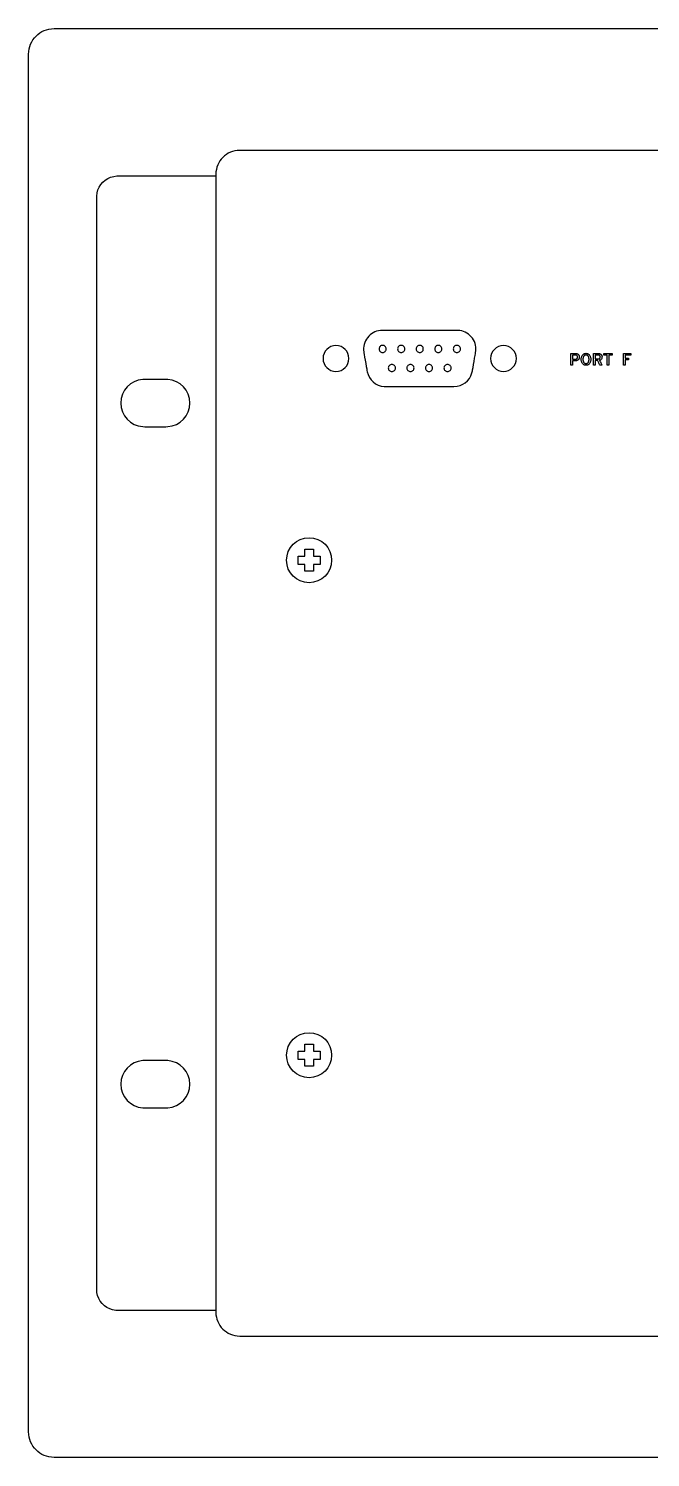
# Model space of a CAD drawing. Extents: x 1 to 47.7, y 0.2 to 35.
# Drawn here: x 2.2 to 5.85, y 7.6 to 16 of the extents above; entities that cross this region are included whole.
import ezdxf

# ---------------------------------------------------------------- set-up
doc = ezdxf.new("R2010")
doc.units = 0
doc.header["$MEASUREMENT"] = 0
for name, color, linetype in [('3_1__HORIZONTAL_RACK_MOUNT', 7, 'CONTINUOUS'), ('3_2__HORIZONTAL_PANEL_MOUN', 7, 'CONTINUOUS'), ('7_0_____DWG', 7, 'CONTINUOUS')]:
    doc.layers.add(name, color=color, linetype=linetype)

msp = doc.modelspace()

# ---------------------------------------------------------------- linework, layer by layer
at = {"layer": '3_1__HORIZONTAL_RACK_MOUNT'}
msp.add_lwpolyline([(5.9216, 15.2836), (5.8483, 15.2836), (5.7759, 15.2836), (5.7043, 15.2836), (5.6336, 15.2836), (5.5638, 15.2836), (5.4949, 15.2836), (5.4269, 15.2836), (5.3598, 15.2836), (5.2936, 15.2836), (5.2284, 15.2836), (5.1641, 15.2836), (5.1008, 15.2836), (5.0384, 15.2836), (4.9771, 15.2836), (4.9167, 15.2836), (4.8574, 15.2836), (4.7991, 15.2836), (4.7419, 15.2836), (4.6857, 15.2836), (4.6305, 15.2836), (4.5765, 15.2836), (4.5235, 15.2836), (4.4716, 15.2836), (4.4209, 15.2836), (4.3713, 15.2836), (4.3228, 15.2836), (4.2754, 15.2836), (4.2293, 15.2836), (4.1843, 15.2836), (4.1405, 15.2836), (4.0979, 15.2836), (4.0565, 15.2836), (4.0163, 15.2836), (3.9774, 15.2836), (3.9397, 15.2836), (3.9033, 15.2836), (3.8682, 15.2836), (3.8344, 15.2836), (3.8018, 15.2836), (3.7706, 15.2836), (3.7407, 15.2836), (3.7121, 15.2836), (3.6849, 15.2836), (3.6591, 15.2836), (3.6346, 15.2836), (3.6115, 15.2836), (3.5898, 15.2836), (3.5695, 15.2836), (3.5507, 15.2836), (3.5332, 15.2836), (3.5173, 15.2836), (3.5028, 15.2836), (3.4897, 15.2836), (3.4782, 15.2836), (3.4682, 15.2836), (3.4596, 15.2836), (3.4526, 15.2836), (3.4471, 15.2836), (3.4432, 15.2836), (3.4409, 15.2836), (3.4401, 15.2836), (3.4257, 15.2829), (3.4118, 15.2807), (3.3984, 15.2773), (3.3856, 15.2726), (3.3733, 15.2667), (3.3618, 15.2597), (3.351, 15.2516), (3.341, 15.2426), (3.332, 15.2326), (3.3239, 15.2219), (3.3169, 15.2103), (3.311, 15.1981), (3.3063, 15.1852), (3.3029, 15.1718), (3.3007, 15.1579), (3.3, 15.1436), (3.3, 15.1433), (3.3, 15.1424), (3.3, 15.1409), (3.3, 15.1388), (3.3, 15.136), (3.3, 15.1328), (3.3, 15.1289), (3.3, 15.1244), (3.3, 15.1194), (3.3, 15.1138), (3.3, 15.1076), (3.3, 15.1009), (3.3, 15.0936), (3.3, 15.0858), (3.3, 15.0685), (3.3, 15.049), (3.3, 15.0275), (3.3, 15.0039), (3.3, 14.9782), (3.3, 14.9506), (3.3, 14.921), (3.3, 14.8895), (3.3, 14.8561), (3.3, 14.8209), (3.3, 14.7839), (3.3, 14.7451), (3.3, 14.7046), (3.3, 14.6625), (3.3, 14.6186), (3.3, 14.5732), (3.3, 14.5262), (3.3, 14.4777), (3.3, 14.4276), (3.3, 14.3762), (3.3, 14.3233), (3.3, 14.269), (3.3, 14.2134), (3.3, 14.1565), (3.3, 14.0983), (3.3, 14.0389), (3.3, 13.9783), (3.3, 13.9165), (3.3, 13.8537), (3.3, 13.7898), (3.3, 13.7248), (3.3, 13.6589), (3.3, 13.592), (3.3, 13.5241), (3.3, 13.4554), (3.3, 13.3859), (3.3, 13.3155), (3.3, 13.2444), (3.3, 13.1725), (3.3, 13.1), (3.3, 13.0268), (3.3, 12.953), (3.3, 12.8786), (3.3, 12.7283), (3.3, 12.5762), (3.3, 12.4225), (3.3, 12.2676), (3.3, 12.1118), (3.3, 11.7986), (3.3, 11.4854), (3.3, 11.3295), (3.3, 11.1746), (3.3, 11.021), (3.3, 10.8688), (3.3, 10.7185), (3.3, 10.6441), (3.3, 10.5703), (3.3, 10.4971), (3.3, 10.4246), (3.3, 10.3527), (3.3, 10.2816), (3.3, 10.2113), (3.3, 10.1417), (3.3, 10.073), (3.3, 10.0052), (3.3, 9.9383), (3.3, 9.8723), (3.3, 9.8074), (3.3, 9.7434), (3.3, 9.6806), (3.3, 9.6189), (3.3, 9.5583), (3.3, 9.4989), (3.3, 9.4407), (3.3, 9.3838), (3.3, 9.3281), (3.3, 9.2739), (3.3, 9.221), (3.3, 9.1695), (3.3, 9.1195), (3.3, 9.0709), (3.3, 9.0239), (3.3, 8.9785), (3.3, 8.9347), (3.3, 8.8925), (3.3, 8.852), (3.3, 8.8132), (3.3, 8.7762), (3.3, 8.741), (3.3, 8.7076), (3.3, 8.6761), (3.3, 8.6465), (3.3, 8.6189), (3.3, 8.5933), (3.3, 8.5697), (3.3, 8.5481), (3.3, 8.5287), (3.3, 8.5114), (3.3, 8.5035), (3.3, 8.4963), (3.3, 8.4895), (3.3, 8.4834), (3.3, 8.4778), (3.3, 8.4727), (3.3, 8.4683), (3.3, 8.4644), (3.3, 8.4611), (3.3, 8.4584), (3.3, 8.4563), (3.3, 8.4548), (3.3, 8.4538), (3.3, 8.4535), (3.3007, 8.4392), (3.3029, 8.4253), (3.3063, 8.4119), (3.311, 8.399), (3.3169, 8.3868), (3.3239, 8.3753), (3.332, 8.3645), (3.341, 8.3546), (3.351, 8.3455), (3.3618, 8.3375), (3.3733, 8.3304), (3.3855, 8.3246), (3.3984, 8.3198), (3.4118, 8.3164), (3.4257, 8.3143), (3.44, 8.3136), (3.4408, 8.3136), (3.4432, 8.3136), (3.4471, 8.3136), (3.4526, 8.3136), (3.4596, 8.3136), (3.4681, 8.3136), (3.4782, 8.3136), (3.4897, 8.3136), (3.5028, 8.3136), (3.5173, 8.3136), (3.5332, 8.3136), (3.5507, 8.3136), (3.5695, 8.3136), (3.5898, 8.3136), (3.6115, 8.3136), (3.6346, 8.3136), (3.659, 8.3136), (3.6849, 8.3136), (3.7121, 8.3136), (3.7407, 8.3136), (3.7706, 8.3136), (3.8018, 8.3136), (3.8343, 8.3136), (3.8682, 8.3136), (3.9033, 8.3136), (3.9397, 8.3136), (3.9774, 8.3136), (4.0163, 8.3136), (4.0565, 8.3136), (4.0979, 8.3136), (4.1405, 8.3136), (4.1843, 8.3136), (4.2293, 8.3136), (4.2754, 8.3136), (4.3228, 8.3136), (4.3712, 8.3136), (4.4209, 8.3136), (4.4716, 8.3136), (4.5235, 8.3136), (4.5765, 8.3136), (4.6305, 8.3136), (4.6857, 8.3136), (4.7419, 8.3136), (4.7991, 8.3136), (4.8574, 8.3136), (4.9167, 8.3136), (4.9771, 8.3136), (5.0384, 8.3136), (5.1008, 8.3136), (5.1641, 8.3136), (5.2284, 8.3136), (5.2936, 8.3136), (5.3598, 8.3136), (5.4269, 8.3136), (5.4949, 8.3136), (5.5638, 8.3136), (5.6336, 8.3136), (5.7043, 8.3136), (5.7759, 8.3136), (5.8483, 8.3136), (5.9216, 8.3136)], dxfattribs=at)
for points in [[(2.6, 8.5885), (2.6, 8.5912), (2.6, 8.599), (2.6, 8.6118), (2.6, 8.6295), (2.6, 8.6521), (2.6, 8.6793), (2.6, 8.7111), (2.6, 8.7472), (2.6, 8.7877), (2.6, 8.8324), (2.6, 8.8811), (2.6, 8.9337), (2.6, 8.9901), (2.6, 9.0503), (2.6, 9.1139), (2.6, 9.181), (2.6, 9.2514), (2.6, 9.325), (2.6, 9.4016), (2.6, 9.4812), (2.6, 9.5636), (2.6, 9.6487), (2.6, 9.7363), (2.6, 9.8264), (2.6, 9.9188), (2.6, 10.0134), (2.6, 10.11), (2.6, 10.2086), (2.6, 10.309), (2.6, 10.4111), (2.6, 10.5148), (2.6, 10.6199), (2.6, 10.834), (2.6, 11.0523), (2.6, 11.274), (2.6, 11.498), (2.6, 11.949), (2.6, 12.174), (2.6, 12.3973), (2.6, 12.618), (2.6, 12.835), (2.6, 13.0475), (2.6, 13.1516), (2.6, 13.2543), (2.6, 13.3552), (2.6, 13.4545), (2.6, 13.5518), (2.6, 13.647), (2.6, 13.7402), (2.6, 13.831), (2.6, 13.9195), (2.6, 14.0054), (2.6, 14.0887), (2.6, 14.1693), (2.6, 14.2469), (2.6, 14.3215), (2.6, 14.393), (2.6, 14.4612), (2.6, 14.526), (2.6, 14.5873), (2.6, 14.645), (2.6, 14.6989), (2.6, 14.7489), (2.6, 14.795), (2.6, 14.8368), (2.6, 14.8745), (2.6, 14.9077), (2.6, 14.9365), (2.6, 14.9606), (2.6, 14.9799), (2.6, 14.9944), (2.6, 15.0039), (2.6, 15.0083), (2.6, 15.0102), (2.6002, 15.015), (2.6026, 15.0338), (2.6076, 15.0515), (2.6151, 15.0681), (2.6248, 15.0834), (2.6366, 15.097), (2.6502, 15.1087), (2.6654, 15.1185), (2.682, 15.126), (2.6998, 15.131), (2.7186, 15.1334), (2.7234, 15.1336), (2.725, 15.1336), (2.7254, 15.1336), (2.7276, 15.1336), (2.7315, 15.1336), (2.737, 15.1336), (2.7441, 15.1336), (2.7627, 15.1336), (2.7866, 15.1336), (2.8149, 15.1336), (2.847, 15.1336), (2.8821, 15.1336), (2.9197, 15.1336), (2.9589, 15.1336), (3.0394, 15.1336), (3.1181, 15.1336), (3.1549, 15.1336), (3.1891, 15.1336), (3.2201, 15.1336), (3.2469, 15.1336), (3.2691, 15.1336), (3.2782, 15.1336), (3.2858, 15.1336), (3.2919, 15.1336), (3.2963, 15.1336), (3.2991, 15.1336), (3.3, 15.1336), (3.3, 15.1308), (3.3, 15.1227), (3.3, 15.1094), (3.3, 15.091), (3.3, 15.0675), (3.3, 15.0393), (3.3, 15.0063), (3.3, 14.9687), (3.3, 14.9266), (3.3, 14.8802), (3.3, 14.8296), (3.3, 14.775), (3.3, 14.7163), (3.3, 14.6539), (3.3, 14.5877), (3.3, 14.518), (3.3, 14.4449), (3.3, 14.3684), (3.3, 14.2888), (3.3, 14.2061), (3.3, 14.1205), (3.3, 14.0321), (3.3, 13.9411), (3.3, 13.8475), (3.3, 13.7515), (3.3, 13.6533), (3.3, 13.5529), (3.3, 13.4504), (3.3, 13.3461), (3.3, 13.24), (3.3, 13.1323), (3.3, 13.0231), (3.3, 12.8007), (3.3, 12.5738), (3.3, 12.3435), (3.3, 12.1108), (3.3, 11.6423), (3.3, 11.4085), (3.3, 11.1765), (3.3, 10.9472), (3.3, 10.7217), (3.3, 10.501), (3.3, 10.3928), (3.3, 10.2862), (3.3, 10.1812), (3.3, 10.0782), (3.3, 9.9771), (3.3, 9.8781), (3.3, 9.7813), (3.3, 9.6869), (3.3, 9.595), (3.3, 9.5057), (3.3, 9.4192), (3.3, 9.3355), (3.3, 9.2549), (3.3, 9.1774), (3.3, 9.1031), (3.3, 9.0322), (3.3, 8.9649), (3.3, 8.9012), (3.3, 8.8413), (3.3, 8.7853), (3.3, 8.7333), (3.3, 8.6855), (3.3, 8.6419), (3.3, 8.6029), (3.3, 8.5683), (3.3, 8.5384), (3.3, 8.5134), (3.3, 8.4933), (3.3, 8.4782), (3.3, 8.4684), (3.3, 8.4638), (3.2999, 8.4635), (3.2984, 8.4635), (3.295, 8.4635), (3.29, 8.4635), (3.2834, 8.4635), (3.2753, 8.4635), (3.2549, 8.4635), (3.2295, 8.4635), (3.1999, 8.4635), (3.1666, 8.4635), (3.1306, 8.4635), (3.0924, 8.4635), (3.0125, 8.4635), (2.9326, 8.4635), (2.8944, 8.4635), (2.8584, 8.4635), (2.8252, 8.4635), (2.7955, 8.4635), (2.7701, 8.4635), (2.7497, 8.4635), (2.7416, 8.4635), (2.735, 8.4635), (2.73, 8.4635), (2.7267, 8.4635), (2.7251, 8.4635), (2.7242, 8.4635), (2.7218, 8.4636), (2.7122, 8.4642), (2.6938, 8.4675), (2.6764, 8.4734), (2.6602, 8.4816), (2.6455, 8.4921), (2.6325, 8.5045), (2.6214, 8.5187), (2.6123, 8.5343), (2.6056, 8.5514), (2.6015, 8.5695), (2.6, 8.5885)], [(2.741, 13.7985), (2.7436, 13.7716), (2.7511, 13.7464), (2.763, 13.7235), (2.7788, 13.7033), (2.7979, 13.6864), (2.82, 13.6731), (2.8445, 13.6641), (2.8709, 13.6598), (2.8823, 13.6596), (2.8933, 13.6596), (2.911, 13.6596), (2.9326, 13.6596), (2.9555, 13.6596), (2.9771, 13.6596), (2.9947, 13.6596), (3.0057, 13.6596), (3.0172, 13.6598), (3.0436, 13.6641), (3.068, 13.6731), (3.0901, 13.6864), (3.1093, 13.7033), (3.125, 13.7235), (3.1369, 13.7464), (3.1444, 13.7716), (3.147, 13.7985), (3.1444, 13.8255), (3.1369, 13.8507), (3.125, 13.8736), (3.1093, 13.8938), (3.0901, 13.9107), (3.068, 13.924), (3.0436, 13.933), (3.0172, 13.9373), (3.0057, 13.9375), (2.9947, 13.9375), (2.9771, 13.9375), (2.9555, 13.9375), (2.9326, 13.9375), (2.911, 13.9375), (2.8933, 13.9375), (2.8823, 13.9375), (2.8709, 13.9373), (2.8445, 13.933), (2.82, 13.924), (2.7979, 13.9107), (2.7788, 13.8938), (2.763, 13.8736), (2.7511, 13.8507), (2.7436, 13.8255)], [(2.741, 9.7941), (2.7436, 9.7672), (2.7511, 9.742), (2.763, 9.7191), (2.7788, 9.6989), (2.7979, 9.6819), (2.82, 9.6687), (2.8445, 9.6597), (2.8709, 9.6554), (2.8823, 9.6551), (2.8933, 9.6551), (2.911, 9.6551), (2.9326, 9.6551), (2.9555, 9.6551), (2.9771, 9.6551), (2.9947, 9.6551), (3.0057, 9.6551), (3.0172, 9.6554), (3.0436, 9.6597), (3.068, 9.6687), (3.0901, 9.6819), (3.1093, 9.6989), (3.125, 9.7191), (3.1369, 9.742), (3.1444, 9.7672), (3.147, 9.7941), (3.1444, 9.821), (3.1369, 9.8462), (3.125, 9.8691), (3.1093, 9.8893), (3.0901, 9.9063), (3.068, 9.9195), (3.0436, 9.9285), (3.0172, 9.9328), (3.0057, 9.9331), (2.9947, 9.9331), (2.9771, 9.9331), (2.9555, 9.9331), (2.9326, 9.9331), (2.911, 9.9331), (2.8933, 9.9331), (2.8823, 9.9331), (2.8709, 9.9328), (2.8445, 9.9285), (2.82, 9.9195), (2.7979, 9.9063), (2.7788, 9.8893), (2.763, 9.8691), (2.7511, 9.8462), (2.7436, 9.821)]]:
    msp.add_lwpolyline(points, close=True, dxfattribs=at)
at = {"layer": '3_2__HORIZONTAL_PANEL_MOUN'}
msp.add_lwpolyline([(5.9266, 7.6), (5.8362, 7.6), (5.7466, 7.6), (5.6579, 7.6), (5.57, 7.6), (5.483, 7.6), (5.3969, 7.6), (5.3116, 7.6), (5.2273, 7.6), (5.1439, 7.6), (5.0614, 7.6), (4.9799, 7.6), (4.8993, 7.6), (4.8197, 7.6), (4.7411, 7.6), (4.6635, 7.6), (4.5869, 7.6), (4.5113, 7.6), (4.4368, 7.6), (4.3634, 7.6), (4.291, 7.6), (4.2197, 7.6), (4.1496, 7.6), (4.0805, 7.6), (4.0126, 7.6), (3.9458, 7.6), (3.8801, 7.6), (3.8157, 7.6), (3.7524, 7.6), (3.6903, 7.6), (3.6295, 7.6), (3.5698, 7.6), (3.5114, 7.6), (3.4543, 7.6), (3.3984, 7.6), (3.3438, 7.6), (3.2905, 7.6), (3.2385, 7.6), (3.1879, 7.6), (3.1386, 7.6), (3.0906, 7.6), (3.044, 7.6), (2.9988, 7.6), (2.955, 7.6), (2.9126, 7.6), (2.8716, 7.6), (2.832, 7.6), (2.7939, 7.6), (2.7573, 7.6), (2.7221, 7.6), (2.6885, 7.6), (2.6563, 7.6), (2.6257, 7.6), (2.5966, 7.6), (2.569, 7.6), (2.543, 7.6), (2.5186, 7.6), (2.4958, 7.6), (2.4745, 7.6), (2.4549, 7.6), (2.4369, 7.6), (2.4206, 7.6), (2.4059, 7.6), (2.3929, 7.6), (2.3816, 7.6), (2.372, 7.6), (2.3641, 7.6), (2.358, 7.6), (2.3536, 7.6), (2.3509, 7.6), (2.35, 7.6), (2.3347, 7.6008), (2.3198, 7.603), (2.3054, 7.6067), (2.2916, 7.6118), (2.2785, 7.6181), (2.2661, 7.6256), (2.2546, 7.6342), (2.2439, 7.6439), (2.2343, 7.6546), (2.2256, 7.6661), (2.2181, 7.6785), (2.2118, 7.6916), (2.2067, 7.7054), (2.2031, 7.7198), (2.2008, 7.7347), (2.2, 7.75), (2.2, 7.7504), (2.2, 7.7515), (2.2, 7.7533), (2.2, 7.7559), (2.2, 7.7591), (2.2, 7.7631), (2.2, 7.7678), (2.2, 7.7732), (2.2, 7.7793), (2.2, 7.7861), (2.2, 7.7936), (2.2, 7.8017), (2.2, 7.8105), (2.2, 7.82), (2.2, 7.8302), (2.2, 7.841), (2.2, 7.8524), (2.2, 7.8645), (2.2, 7.8772), (2.2, 7.8906), (2.2, 7.9046), (2.2, 7.9192), (2.2, 7.9344), (2.2, 7.9502), (2.2, 7.9667), (2.2, 7.9837), (2.2, 8.0013), (2.2, 8.0195), (2.2, 8.0383), (2.2, 8.0576), (2.2, 8.0776), (2.2, 8.098), (2.2, 8.1191), (2.2, 8.1407), (2.2, 8.1628), (2.2, 8.1855), (2.2, 8.2087), (2.2, 8.2324), (2.2, 8.2567), (2.2, 8.2815), (2.2, 8.3067), (2.2, 8.3325), (2.2, 8.3588), (2.2, 8.3856), (2.2, 8.4129), (2.2, 8.4406), (2.2, 8.4975), (2.2, 8.5563), (2.2, 8.6168), (2.2, 8.6792), (2.2, 8.7432), (2.2, 8.8089), (2.2, 8.8763), (2.2, 8.9452), (2.2, 9.0156), (2.2, 9.0875), (2.2, 9.1609), (2.2, 9.2357), (2.2, 9.3118), (2.2, 9.3892), (2.2, 9.4678), (2.2, 9.5477), (2.2, 9.6287), (2.2, 9.7108), (2.2, 9.794), (2.2, 9.8782), (2.2, 9.9634), (2.2, 10.0495), (2.2, 10.1365), (2.2, 10.2243), (2.2, 10.3129), (2.2, 10.4022), (2.2, 10.4923), (2.2, 10.583), (2.2, 10.6743), (2.2, 10.7661), (2.2, 10.8585), (2.2, 11.0446), (2.2, 11.2321), (2.2, 11.4208), (2.2, 11.8), (2.2, 12.1792), (2.2, 12.3679), (2.2, 12.5554), (2.2, 12.7415), (2.2, 12.8339), (2.2, 12.9257), (2.2, 13.017), (2.2, 13.1077), (2.2, 13.1978), (2.2, 13.2871), (2.2, 13.3757), (2.2, 13.4635), (2.2, 13.5505), (2.2, 13.6366), (2.2, 13.7218), (2.2, 13.806), (2.2, 13.8892), (2.2, 13.9713), (2.2, 14.0523), (2.2, 14.1322), (2.2, 14.2108), (2.2, 14.2882), (2.2, 14.3643), (2.2, 14.4391), (2.2, 14.5124), (2.2, 14.5844), (2.2, 14.6548), (2.2, 14.7237), (2.2, 14.7911), (2.2, 14.8568), (2.2, 14.9208), (2.2, 14.9832), (2.2, 15.0437), (2.2, 15.1025), (2.2, 15.1594), (2.2, 15.1871), (2.2, 15.2144), (2.2, 15.2412), (2.2, 15.2675), (2.2, 15.2933), (2.2, 15.3185), (2.2, 15.3433), (2.2, 15.3676), (2.2, 15.3913), (2.2, 15.4145), (2.2, 15.4372), (2.2, 15.4593), (2.2, 15.4809), (2.2, 15.5019), (2.2, 15.5224), (2.2, 15.5424), (2.2, 15.5617), (2.2, 15.5805), (2.2, 15.5987), (2.2, 15.6163), (2.2, 15.6333), (2.2, 15.6498), (2.2, 15.6656), (2.2, 15.6808), (2.2, 15.6954), (2.2, 15.7094), (2.2, 15.7228), (2.2, 15.7355), (2.2, 15.7476), (2.2, 15.759), (2.2, 15.7698), (2.2, 15.78), (2.2, 15.7895), (2.2, 15.7983), (2.2, 15.8064), (2.2, 15.8139), (2.2, 15.8207), (2.2, 15.8268), (2.2, 15.8322), (2.2, 15.8369), (2.2, 15.8408), (2.2, 15.8441), (2.2, 15.8467), (2.2, 15.8485), (2.2, 15.8496), (2.2, 15.85), (2.2008, 15.8653), (2.2031, 15.8802), (2.2067, 15.8946), (2.2118, 15.9084), (2.2181, 15.9215), (2.2256, 15.9339), (2.2343, 15.9454), (2.2439, 15.9561), (2.2546, 15.9657), (2.2661, 15.9744), (2.2785, 15.9819), (2.2916, 15.9882), (2.3054, 15.9932), (2.3198, 15.9969), (2.3347, 15.9992), (2.35, 16), (2.3509, 16), (2.3536, 16), (2.358, 16), (2.3641, 16), (2.372, 16), (2.3816, 16), (2.3929, 16), (2.4059, 16), (2.4206, 16), (2.4369, 16), (2.4549, 16), (2.4745, 16), (2.4958, 16), (2.5186, 16), (2.543, 16), (2.569, 16), (2.5966, 16), (2.6257, 16), (2.6563, 16), (2.6885, 16), (2.7221, 16), (2.7573, 16), (2.7939, 16), (2.832, 16), (2.8716, 16), (2.9126, 16), (2.955, 16), (2.9988, 16), (3.044, 16), (3.0906, 16), (3.1386, 16), (3.1879, 16), (3.2385, 16), (3.2905, 16), (3.3438, 16), (3.3984, 16), (3.4543, 16), (3.5114, 16), (3.5698, 16), (3.6295, 16), (3.6903, 16), (3.7524, 16), (3.8157, 16), (3.8801, 16), (3.9458, 16), (4.0126, 16), (4.0805, 16), (4.1496, 16), (4.2197, 16), (4.291, 16), (4.3634, 16), (4.4368, 16), (4.5113, 16), (4.5869, 16), (4.6635, 16), (4.7411, 16), (4.8197, 16), (4.8993, 16), (4.9799, 16), (5.0614, 16), (5.1439, 16), (5.2273, 16), (5.3116, 16), (5.3969, 16), (5.483, 16), (5.57, 16), (5.6579, 16), (5.7466, 16), (5.8362, 16), (5.9266, 16)], dxfattribs=at)
at = {"layer": '7_0_____DWG'}
for points in [[(4.6987, 13.8956), (4.717, 13.8971), (4.7344, 13.9015), (4.7506, 13.9086), (4.7653, 13.918), (4.7784, 13.9297), (4.7895, 13.9434), (4.7983, 13.9588), (4.8046, 13.9757), (4.8072, 13.9872), (4.8084, 13.9943), (4.8107, 14.0074), (4.8136, 14.0245), (4.8169, 14.0434), (4.8201, 14.0621), (4.823, 14.0786), (4.825, 14.0907), (4.826, 14.0963), (4.8273, 14.1054), (4.8277, 14.1166), (4.8271, 14.1277), (4.8253, 14.1387), (4.8224, 14.1494), (4.8185, 14.1597), (4.8135, 14.1697), (4.8075, 14.1791), (4.8005, 14.188), (4.7927, 14.1961), (4.7841, 14.2033), (4.775, 14.2095), (4.7652, 14.2148), (4.755, 14.2191), (4.7444, 14.2223), (4.7334, 14.2245), (4.7223, 14.2255), (4.7116, 14.2256), (4.6777, 14.2256), (4.6214, 14.2256), (4.551, 14.2256), (4.4747, 14.2256), (4.401, 14.2256), (4.3381, 14.2256), (4.2942, 14.2256), (4.2777, 14.2256), (4.2665, 14.225), (4.2554, 14.2233), (4.2447, 14.2205), (4.2343, 14.2166), (4.2243, 14.2118), (4.2149, 14.2059), (4.2061, 14.1991), (4.198, 14.1914), (4.1906, 14.1828), (4.1842, 14.1735), (4.1789, 14.1638), (4.1745, 14.1536), (4.1712, 14.143), (4.169, 14.1321), (4.1679, 14.1211), (4.1679, 14.1099), (4.169, 14.0987), (4.1699, 14.0938), (4.1716, 14.084), (4.1741, 14.0691), (4.1773, 14.051), (4.1806, 14.0319), (4.1837, 14.0139), (4.1863, 13.9989), (4.1879, 13.9892), (4.1891, 13.9828), (4.1943, 13.9654), (4.2022, 13.9493), (4.2124, 13.935), (4.2247, 13.9225), (4.2388, 13.9121), (4.2545, 13.904), (4.2714, 13.8985), (4.2894, 13.8958), (4.3023, 13.8956), (4.3333, 13.8956), (4.3848, 13.8956), (4.4491, 13.8956), (4.5187, 13.8956), (4.5861, 13.8956), (4.6436, 13.8956), (4.6837, 13.8956)], [(4.0817, 14.0606), (4.0802, 14.0759), (4.0758, 14.0902), (4.0688, 14.1031), (4.0595, 14.1143), (4.0482, 14.1236), (4.0353, 14.1306), (4.021, 14.135), (4.0057, 14.1366), (3.9904, 14.135), (3.9762, 14.1306), (3.9632, 14.1236), (3.952, 14.1143), (3.9427, 14.1031), (3.9357, 14.0902), (3.9313, 14.0759), (3.9297, 14.0606), (3.9313, 14.0453), (3.9357, 14.031), (3.9427, 14.0181), (3.952, 14.0068), (3.9632, 13.9976), (3.9762, 13.9906), (3.9904, 13.9861), (4.0057, 13.9846), (4.021, 13.9861), (4.0353, 13.9906), (4.0482, 13.9976), (4.0595, 14.0068), (4.0688, 14.0181), (4.0758, 14.031), (4.0802, 14.0453)], [(4.3007, 14.1166), (4.3003, 14.1208), (4.2991, 14.1248), (4.2972, 14.1283), (4.2946, 14.1314), (4.2915, 14.134), (4.2879, 14.1359), (4.284, 14.1372), (4.2797, 14.1376), (4.2755, 14.1372), (4.2716, 14.1359), (4.268, 14.134), (4.2649, 14.1314), (4.2623, 14.1283), (4.2604, 14.1248), (4.2592, 14.1208), (4.2587, 14.1166), (4.2592, 14.1123), (4.2604, 14.1084), (4.2623, 14.1048), (4.2649, 14.1017), (4.268, 14.0992), (4.2716, 14.0972), (4.2755, 14.096), (4.2797, 14.0956), (4.284, 14.096), (4.2879, 14.0972), (4.2915, 14.0992), (4.2946, 14.1017), (4.2972, 14.1048), (4.2991, 14.1084), (4.3003, 14.1123)], [(4.4097, 14.1166), (4.4093, 14.1208), (4.4081, 14.1248), (4.4062, 14.1283), (4.4036, 14.1314), (4.4005, 14.134), (4.3969, 14.1359), (4.393, 14.1372), (4.3887, 14.1376), (4.3845, 14.1372), (4.3806, 14.1359), (4.377, 14.134), (4.3739, 14.1314), (4.3713, 14.1283), (4.3694, 14.1248), (4.3682, 14.1208), (4.3677, 14.1166), (4.3682, 14.1123), (4.3694, 14.1084), (4.3713, 14.1048), (4.3739, 14.1017), (4.377, 14.0992), (4.3806, 14.0972), (4.3845, 14.096), (4.3887, 14.0956), (4.393, 14.096), (4.3969, 14.0972), (4.4005, 14.0992), (4.4036, 14.1017), (4.4062, 14.1048), (4.4081, 14.1084), (4.4093, 14.1123)], [(4.5187, 14.1166), (4.5183, 14.1208), (4.5171, 14.1248), (4.5151, 14.1283), (4.5126, 14.1314), (4.5095, 14.134), (4.5059, 14.1359), (4.502, 14.1372), (4.4977, 14.1376), (4.4935, 14.1372), (4.4896, 14.1359), (4.486, 14.134), (4.4829, 14.1314), (4.4803, 14.1283), (4.4784, 14.1248), (4.4772, 14.1208), (4.4767, 14.1166), (4.4772, 14.1123), (4.4784, 14.1084), (4.4803, 14.1048), (4.4829, 14.1017), (4.486, 14.0992), (4.4896, 14.0972), (4.4935, 14.096), (4.4977, 14.0956), (4.502, 14.096), (4.5059, 14.0972), (4.5095, 14.0992), (4.5126, 14.1017), (4.5151, 14.1048), (4.5171, 14.1084), (4.5183, 14.1123)], [(4.6278, 14.1166), (4.6273, 14.1208), (4.6261, 14.1248), (4.6242, 14.1283), (4.6216, 14.1314), (4.6185, 14.134), (4.6149, 14.1359), (4.611, 14.1372), (4.6067, 14.1376), (4.6025, 14.1372), (4.5986, 14.1359), (4.595, 14.134), (4.5919, 14.1314), (4.5893, 14.1283), (4.5874, 14.1248), (4.5862, 14.1208), (4.5857, 14.1166), (4.5862, 14.1123), (4.5874, 14.1084), (4.5893, 14.1048), (4.5919, 14.1017), (4.595, 14.0992), (4.5986, 14.0972), (4.6025, 14.096), (4.6067, 14.0956), (4.611, 14.096), (4.6149, 14.0972), (4.6185, 14.0992), (4.6216, 14.1017), (4.6242, 14.1048), (4.6261, 14.1084), (4.6273, 14.1123)], [(4.7367, 14.1166), (4.7363, 14.1208), (4.7351, 14.1248), (4.7332, 14.1283), (4.7306, 14.1314), (4.7275, 14.134), (4.7239, 14.1359), (4.72, 14.1372), (4.7158, 14.1376), (4.7115, 14.1372), (4.7076, 14.1359), (4.704, 14.134), (4.7009, 14.1314), (4.6983, 14.1283), (4.6964, 14.1248), (4.6952, 14.1208), (4.6947, 14.1166), (4.6952, 14.1123), (4.6964, 14.1084), (4.6983, 14.1048), (4.7009, 14.1017), (4.704, 14.0992), (4.7076, 14.0972), (4.7115, 14.096), (4.7158, 14.0956), (4.72, 14.096), (4.7239, 14.0972), (4.7275, 14.0992), (4.7306, 14.1017), (4.7332, 14.1048), (4.7351, 14.1084), (4.7363, 14.1123)], [(5.0657, 14.0606), (5.0642, 14.0759), (5.0598, 14.0902), (5.0528, 14.1031), (5.0435, 14.1143), (5.0322, 14.1236), (5.0193, 14.1306), (5.005, 14.135), (4.9897, 14.1366), (4.9744, 14.135), (4.9601, 14.1306), (4.9472, 14.1236), (4.936, 14.1143), (4.9267, 14.1031), (4.9197, 14.0902), (4.9153, 14.0759), (4.9137, 14.0606), (4.9153, 14.0453), (4.9197, 14.031), (4.9267, 14.0181), (4.936, 14.0068), (4.9472, 13.9976), (4.9601, 13.9906), (4.9744, 13.9861), (4.9897, 13.9846), (5.005, 13.9861), (5.0193, 13.9906), (5.0322, 13.9976), (5.0435, 14.0068), (5.0528, 14.0181), (5.0598, 14.031), (5.0642, 14.0453)], [(5.4349, 14.0684), (5.4348, 14.066), (5.4345, 14.0637), (5.4341, 14.0616), (5.4335, 14.0597), (5.4328, 14.0578), (5.4319, 14.0561), (5.4308, 14.0546), (5.4296, 14.0532), (5.4282, 14.0519), (5.4267, 14.0508), (5.4251, 14.0498), (5.4234, 14.0489), (5.4216, 14.0482), (5.4197, 14.0477), (5.4177, 14.0473), (5.4156, 14.0471), (5.4133, 14.047), (5.4126, 14.047), (5.4109, 14.047), (5.4085, 14.047), (5.4056, 14.047), (5.4026, 14.047), (5.3998, 14.047), (5.3975, 14.047), (5.3961, 14.047), (5.3958, 14.0469), (5.3958, 14.0453), (5.3958, 14.0424), (5.3958, 14.0384), (5.3958, 14.0341), (5.3958, 14.0297), (5.3958, 14.0259), (5.3958, 14.023), (5.3958, 14.0217), (5.3956, 14.0216), (5.3948, 14.0216), (5.3934, 14.0216), (5.3918, 14.0216), (5.3902, 14.0216), (5.3886, 14.0216), (5.3872, 14.0216), (5.3864, 14.0216), (5.3862, 14.0218), (5.3862, 14.0254), (5.3862, 14.033), (5.3862, 14.0433), (5.3862, 14.055), (5.3862, 14.0667), (5.3862, 14.0772), (5.3862, 14.0852), (5.3862, 14.0894), (5.3866, 14.0897), (5.3889, 14.0897), (5.3925, 14.0897), (5.397, 14.0897), (5.4018, 14.0897), (5.4064, 14.0897), (5.4103, 14.0897), (5.4129, 14.0897), (5.414, 14.0897), (5.4161, 14.0896), (5.4181, 14.0893), (5.4201, 14.089), (5.4219, 14.0885), (5.4236, 14.0878), (5.4253, 14.087), (5.4268, 14.086), (5.4283, 14.085), (5.4296, 14.0837), (5.4309, 14.0823), (5.4319, 14.0807), (5.4328, 14.0791), (5.4335, 14.0772), (5.4341, 14.0752), (5.4345, 14.0731), (5.4348, 14.0708)], [(5.4249, 14.0684), (5.4246, 14.071), (5.4241, 14.0733), (5.4232, 14.0753), (5.422, 14.077), (5.4205, 14.0782), (5.4187, 14.0792), (5.4165, 14.0798), (5.4141, 14.0801), (5.4131, 14.0801), (5.4114, 14.0801), (5.4088, 14.0801), (5.4057, 14.0801), (5.4024, 14.0801), (5.3995, 14.0801), (5.3972, 14.0801), (5.396, 14.0801), (5.3958, 14.0797), (5.3958, 14.0777), (5.3958, 14.0745), (5.3958, 14.0705), (5.3958, 14.0662), (5.3958, 14.0622), (5.3958, 14.0589), (5.3958, 14.0569), (5.396, 14.0566), (5.3972, 14.0566), (5.3995, 14.0566), (5.4024, 14.0566), (5.4057, 14.0566), (5.4088, 14.0566), (5.4114, 14.0566), (5.4131, 14.0566), (5.4141, 14.0566), (5.4166, 14.0569), (5.4188, 14.0575), (5.4207, 14.0585), (5.4222, 14.0598), (5.4233, 14.0614), (5.4242, 14.0634), (5.4247, 14.0657)], [(5.5023, 14.0557), (5.5022, 14.0521), (5.5019, 14.0486), (5.5013, 14.0453), (5.5006, 14.0422), (5.4997, 14.0393), (5.4986, 14.0366), (5.4972, 14.034), (5.4957, 14.0316), (5.494, 14.0294), (5.4921, 14.0273), (5.49, 14.0256), (5.4878, 14.0241), (5.4854, 14.0229), (5.4829, 14.0219), (5.4802, 14.0212), (5.4774, 14.0207), (5.4744, 14.0205), (5.4714, 14.0207), (5.4686, 14.0212), (5.4659, 14.0219), (5.4634, 14.0229), (5.4611, 14.0241), (5.4589, 14.0256), (5.4569, 14.0273), (5.455, 14.0294), (5.4533, 14.0316), (5.4517, 14.034), (5.4503, 14.0366), (5.4492, 14.0393), (5.4482, 14.0422), (5.4475, 14.0453), (5.447, 14.0486), (5.4466, 14.0521), (5.4465, 14.0557), (5.4466, 14.0593), (5.447, 14.0627), (5.4475, 14.066), (5.4482, 14.0691), (5.4492, 14.0721), (5.4503, 14.0748), (5.4517, 14.0774), (5.4533, 14.0799), (5.455, 14.0821), (5.4569, 14.0841), (5.4589, 14.0858), (5.4611, 14.0873), (5.4634, 14.0885), (5.4659, 14.0895), (5.4686, 14.0901), (5.4714, 14.0906), (5.4744, 14.0908), (5.4774, 14.0906), (5.4802, 14.0901), (5.4829, 14.0895), (5.4854, 14.0885), (5.4878, 14.0873), (5.49, 14.0858), (5.4921, 14.0841), (5.494, 14.0821), (5.4957, 14.0799), (5.4972, 14.0774), (5.4986, 14.0748), (5.4997, 14.0721), (5.5006, 14.0691), (5.5013, 14.066), (5.5019, 14.0627), (5.5022, 14.0593)], [(5.4923, 14.0557), (5.4922, 14.0583), (5.492, 14.0609), (5.4917, 14.0633), (5.4913, 14.0655), (5.4907, 14.0677), (5.49, 14.0696), (5.4892, 14.0715), (5.4883, 14.0732), (5.4872, 14.0747), (5.486, 14.0761), (5.4847, 14.0773), (5.4833, 14.0783), (5.4817, 14.0791), (5.4801, 14.0797), (5.4783, 14.0802), (5.4764, 14.0805), (5.4744, 14.0806), (5.4724, 14.0805), (5.4705, 14.0802), (5.4688, 14.0797), (5.4671, 14.0791), (5.4656, 14.0783), (5.4642, 14.0773), (5.4629, 14.0761), (5.4617, 14.0747), (5.4606, 14.0732), (5.4597, 14.0715), (5.4589, 14.0696), (5.4582, 14.0677), (5.4576, 14.0655), (5.4571, 14.0633), (5.4568, 14.0609), (5.4566, 14.0583), (5.4566, 14.0557), (5.4566, 14.053), (5.4568, 14.0505), (5.4571, 14.0482), (5.4576, 14.0459), (5.4582, 14.0438), (5.4589, 14.0419), (5.4597, 14.04), (5.4606, 14.0383), (5.4617, 14.0368), (5.4629, 14.0353), (5.4642, 14.0341), (5.4656, 14.0331), (5.4671, 14.0322), (5.4688, 14.0315), (5.4705, 14.0311), (5.4724, 14.0308), (5.4744, 14.0307), (5.4764, 14.0308), (5.4783, 14.0311), (5.4801, 14.0315), (5.4817, 14.0322), (5.4833, 14.0331), (5.4847, 14.0341), (5.486, 14.0353), (5.4872, 14.0368), (5.4883, 14.0383), (5.4892, 14.04), (5.49, 14.0419), (5.4907, 14.0438), (5.4913, 14.0459), (5.4917, 14.0482), (5.492, 14.0505), (5.4922, 14.053)], [(5.5686, 14.0693), (5.5684, 14.0657), (5.5678, 14.0624), (5.5668, 14.0595), (5.5654, 14.0569), (5.5636, 14.0547), (5.5615, 14.0528), (5.559, 14.0512), (5.5561, 14.05), (5.5542, 14.0493), (5.555, 14.0476), (5.5566, 14.0443), (5.5587, 14.0401), (5.561, 14.0353), (5.5633, 14.0306), (5.5653, 14.0264), (5.5668, 14.0233), (5.5675, 14.0217), (5.5674, 14.0216), (5.5664, 14.0216), (5.5649, 14.0216), (5.563, 14.0216), (5.5611, 14.0216), (5.5592, 14.0216), (5.5576, 14.0216), (5.5565, 14.0216), (5.5562, 14.0216), (5.5556, 14.0228), (5.5543, 14.0256), (5.5524, 14.0295), (5.5502, 14.034), (5.5479, 14.0387), (5.5459, 14.0429), (5.5442, 14.0463), (5.5433, 14.0482), (5.543, 14.0486), (5.542, 14.0486), (5.5402, 14.0486), (5.5379, 14.0486), (5.5353, 14.0486), (5.5328, 14.0486), (5.5306, 14.0486), (5.529, 14.0486), (5.5283, 14.0486), (5.5282, 14.0479), (5.5282, 14.0455), (5.5282, 14.0418), (5.5282, 14.0374), (5.5282, 14.0328), (5.5282, 14.0284), (5.5282, 14.0247), (5.5282, 14.0223), (5.5282, 14.0216), (5.5277, 14.0216), (5.5267, 14.0216), (5.5253, 14.0216), (5.5236, 14.0216), (5.522, 14.0216), (5.5205, 14.0216), (5.5193, 14.0216), (5.5186, 14.0216), (5.5186, 14.0224), (5.5186, 14.0274), (5.5186, 14.0359), (5.5186, 14.0466), (5.5186, 14.0583), (5.5186, 14.0698), (5.5186, 14.0796), (5.5186, 14.0867), (5.5186, 14.0896), (5.5195, 14.0897), (5.5222, 14.0897), (5.5262, 14.0897), (5.531, 14.0897), (5.536, 14.0897), (5.5406, 14.0897), (5.5445, 14.0897), (5.5469, 14.0897), (5.548, 14.0897), (5.55, 14.0896), (5.552, 14.0893), (5.5538, 14.089), (5.5556, 14.0885), (5.5573, 14.0879), (5.5589, 14.0871), (5.5605, 14.0862), (5.5619, 14.0852), (5.5633, 14.0841), (5.5645, 14.0827), (5.5656, 14.0813), (5.5665, 14.0797), (5.5673, 14.0779), (5.5678, 14.076), (5.5683, 14.0739), (5.5685, 14.0717)], [(5.5587, 14.069), (5.5586, 14.0703), (5.5585, 14.0715), (5.5583, 14.0726), (5.558, 14.0736), (5.5576, 14.0746), (5.5571, 14.0754), (5.5566, 14.0762), (5.5559, 14.0769), (5.5552, 14.0776), (5.5545, 14.0782), (5.5536, 14.0787), (5.5527, 14.0791), (5.5518, 14.0795), (5.5507, 14.0797), (5.5496, 14.0799), (5.5485, 14.08), (5.5474, 14.0801), (5.5465, 14.0801), (5.5444, 14.0801), (5.5414, 14.0801), (5.5381, 14.0801), (5.5347, 14.0801), (5.5317, 14.0801), (5.5294, 14.0801), (5.5283, 14.0801), (5.5282, 14.0796), (5.5282, 14.0777), (5.5282, 14.0747), (5.5282, 14.071), (5.5282, 14.0672), (5.5282, 14.0635), (5.5282, 14.0605), (5.5282, 14.0586), (5.5283, 14.0581), (5.5294, 14.0581), (5.5317, 14.0581), (5.5347, 14.0581), (5.5381, 14.0581), (5.5414, 14.0581), (5.5444, 14.0581), (5.5465, 14.0581), (5.5474, 14.0581), (5.5485, 14.0582), (5.5496, 14.0583), (5.5507, 14.0584), (5.5517, 14.0587), (5.5526, 14.059), (5.5535, 14.0594), (5.5544, 14.0599), (5.5551, 14.0605), (5.5559, 14.0611), (5.5565, 14.0618), (5.5571, 14.0626), (5.5575, 14.0635), (5.5579, 14.0644), (5.5582, 14.0655), (5.5585, 14.0666), (5.5586, 14.0678)], [(4.3552, 14.0046), (4.3548, 14.0088), (4.3536, 14.0128), (4.3517, 14.0163), (4.3491, 14.0194), (4.346, 14.022), (4.3424, 14.0239), (4.3385, 14.0251), (4.3342, 14.0256), (4.33, 14.0251), (4.3261, 14.0239), (4.3225, 14.022), (4.3194, 14.0194), (4.3168, 14.0163), (4.3149, 14.0128), (4.3137, 14.0088), (4.3132, 14.0046), (4.3137, 14.0004), (4.3149, 13.9964), (4.3168, 13.9928), (4.3194, 13.9897), (4.3225, 13.9872), (4.3261, 13.9852), (4.33, 13.984), (4.3342, 13.9836), (4.3385, 13.984), (4.3424, 13.9852), (4.346, 13.9872), (4.3491, 13.9897), (4.3517, 13.9928), (4.3536, 13.9964), (4.3548, 14.0004)], [(4.4642, 14.0046), (4.4638, 14.0088), (4.4626, 14.0128), (4.4607, 14.0163), (4.4581, 14.0194), (4.455, 14.022), (4.4514, 14.0239), (4.4475, 14.0251), (4.4432, 14.0256), (4.439, 14.0251), (4.4351, 14.0239), (4.4315, 14.022), (4.4284, 14.0194), (4.4258, 14.0163), (4.4239, 14.0128), (4.4227, 14.0088), (4.4222, 14.0046), (4.4227, 14.0004), (4.4239, 13.9964), (4.4258, 13.9928), (4.4284, 13.9897), (4.4315, 13.9872), (4.4351, 13.9852), (4.439, 13.984), (4.4432, 13.9836), (4.4475, 13.984), (4.4514, 13.9852), (4.455, 13.9872), (4.4581, 13.9897), (4.4607, 13.9928), (4.4626, 13.9964), (4.4638, 14.0004)], [(4.5732, 14.0046), (4.5728, 14.0088), (4.5716, 14.0128), (4.5697, 14.0163), (4.5671, 14.0194), (4.564, 14.022), (4.5604, 14.0239), (4.5565, 14.0251), (4.5522, 14.0256), (4.548, 14.0251), (4.5441, 14.0239), (4.5405, 14.022), (4.5374, 14.0194), (4.5348, 14.0163), (4.5329, 14.0128), (4.5316, 14.0088), (4.5312, 14.0046), (4.5316, 14.0004), (4.5329, 13.9964), (4.5348, 13.9928), (4.5374, 13.9897), (4.5405, 13.9872), (4.5441, 13.9852), (4.548, 13.984), (4.5522, 13.9836), (4.5565, 13.984), (4.5604, 13.9852), (4.564, 13.9872), (4.5671, 13.9897), (4.5697, 13.9928), (4.5716, 13.9964), (4.5728, 14.0004)], [(4.6822, 14.0046), (4.6818, 14.0088), (4.6806, 14.0128), (4.6786, 14.0163), (4.6761, 14.0194), (4.673, 14.022), (4.6694, 14.0239), (4.6655, 14.0251), (4.6612, 14.0256), (4.657, 14.0251), (4.653, 14.0239), (4.6495, 14.022), (4.6464, 14.0194), (4.6438, 14.0163), (4.6419, 14.0128), (4.6407, 14.0088), (4.6402, 14.0046), (4.6407, 14.0004), (4.6419, 13.9964), (4.6438, 13.9928), (4.6464, 13.9897), (4.6495, 13.9872), (4.653, 13.9852), (4.657, 13.984), (4.6612, 13.9836), (4.6655, 13.984), (4.6694, 13.9852), (4.673, 13.9872), (4.6761, 13.9897), (4.6786, 13.9928), (4.6806, 13.9964), (4.6818, 14.0004)], [(3.9803, 12.8745), (3.9776, 12.8478), (3.9699, 12.8229), (3.9577, 12.8004), (3.9415, 12.7808), (3.9219, 12.7646), (3.8994, 12.7524), (3.8745, 12.7447), (3.8478, 12.742), (3.8211, 12.7447), (3.7963, 12.7524), (3.7738, 12.7646), (3.7542, 12.7808), (3.738, 12.8004), (3.7258, 12.8229), (3.7181, 12.8478), (3.7154, 12.8745), (3.7181, 12.9012), (3.7258, 12.926), (3.738, 12.9485), (3.7542, 12.9681), (3.7738, 12.9843), (3.7963, 12.9965), (3.8211, 13.0042), (3.8478, 13.0069), (3.8745, 13.0042), (3.8994, 12.9965), (3.9219, 12.9843), (3.9415, 12.9681), (3.9577, 12.9485), (3.9699, 12.926), (3.9776, 12.9012)], [(3.9803, 9.9644), (3.9776, 9.9377), (3.9699, 9.9129), (3.9577, 9.8904), (3.9415, 9.8708), (3.9219, 9.8546), (3.8994, 9.8424), (3.8745, 9.8346), (3.8478, 9.832), (3.8211, 9.8346), (3.7963, 9.8424), (3.7738, 9.8546), (3.7542, 9.8708), (3.738, 9.8904), (3.7258, 9.9129), (3.7181, 9.9377), (3.7154, 9.9644), (3.7181, 9.9911), (3.7258, 10.016), (3.738, 10.0385), (3.7542, 10.0581), (3.7738, 10.0743), (3.7963, 10.0865), (3.8211, 10.0942), (3.8478, 10.0969), (3.8745, 10.0942), (3.8994, 10.0865), (3.9219, 10.0743), (3.9415, 10.0581), (3.9577, 10.0385), (3.9699, 10.016), (3.9776, 9.9911)]]:
    msp.add_lwpolyline(points, close=True, dxfattribs=at)
for points in [[(5.6087, 14.0797), (5.6087, 14.0216), (5.5988, 14.0216), (5.5988, 14.0797), (5.5796, 14.0797), (5.5796, 14.0897), (5.628, 14.0897), (5.628, 14.0797), (5.6087, 14.0797)], [(5.7052, 14.0797), (5.7052, 14.0618), (5.7241, 14.0618), (5.7241, 14.0519), (5.7052, 14.0519), (5.7052, 14.0216), (5.6953, 14.0216), (5.6953, 14.0897), (5.7378, 14.0897), (5.7378, 14.0797), (5.7052, 14.0797)], [(3.8229, 12.8993), (3.8229, 12.9396), (3.8728, 12.9396), (3.8728, 12.8993), (3.913, 12.8993), (3.913, 12.8493), (3.8728, 12.8493), (3.8728, 12.8094), (3.8229, 12.8094), (3.8229, 12.8493), (3.7827, 12.8493), (3.7827, 12.8993), (3.8229, 12.8993)], [(3.8229, 9.9892), (3.8229, 10.0295), (3.8728, 10.0295), (3.8728, 9.9892), (3.913, 9.9892), (3.913, 9.9393), (3.8728, 9.9393), (3.8728, 9.8993), (3.8229, 9.8993), (3.8229, 9.9393), (3.7827, 9.9393), (3.7827, 9.9892), (3.8229, 9.9892)]]:
    msp.add_lwpolyline(points, dxfattribs=at)

doc.saveas('drawing.dxf')
